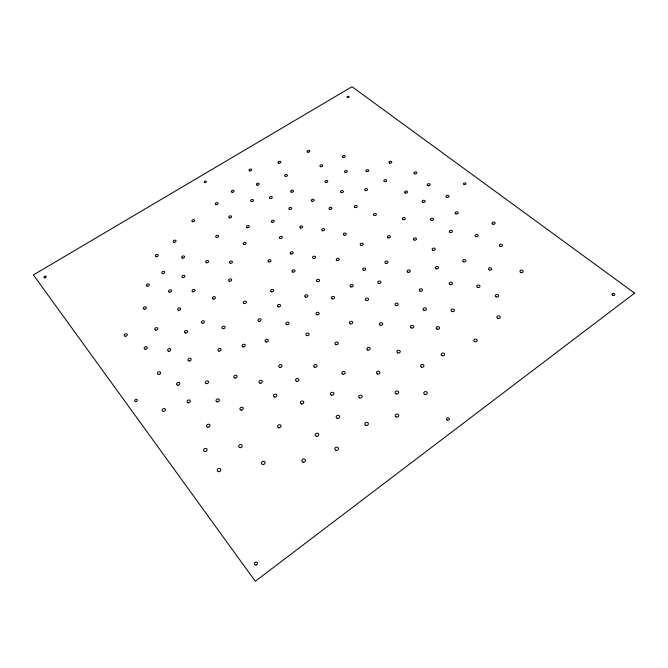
<?xml version="1.0" encoding="UTF-8"?>
<svg xmlns="http://www.w3.org/2000/svg" width="668" height="668" viewBox="0 0 668 668"><rect width="100%" height="100%" fill="white"/><g stroke="black" fill="none" stroke-linecap="round" stroke-linejoin="round"><path stroke-width="1" d="M634.6 293.143L255.293 581.285L33.4 274.924L352.011 86.715L634.6 293.143M317.384 281.671A1.57 1.194 -12.1 0 0 319.513 280.201A1.57 1.194 -12.1 0 0 317.008 279.633A1.57 1.194 -12.1 0 0 317.384 281.671M271.625 291.841A1.578 1.194 -15.6 0 0 273.63 290.221A1.578 1.194 -15.6 0 0 271.083 289.845A1.578 1.194 -15.6 0 0 271.625 291.841M268.862 261.981A1.528 1.136 -15 0 0 270.974 260.562A1.528 1.136 -15 0 0 268.594 260.036A1.528 1.136 -15 0 0 268.862 261.981M305.627 297.185A1.595 1.227 -13.3 0 0 307.789 295.673A1.595 1.227 -13.3 0 0 305.276 295.089A1.595 1.227 -13.3 0 0 305.627 297.185M286.822 324.656A1.628 1.278 -15.3 0 0 289.052 323.095A1.628 1.278 -15.3 0 0 286.497 322.469A1.628 1.278 -15.3 0 0 286.822 324.656M337.073 260.537A1.553 1.161 -10.5 0 0 339.302 259.251A1.553 1.161 -10.5 0 0 336.923 258.533A1.553 1.161 -10.5 0 0 337.073 260.537M244.296 303.589A1.586 1.202 -17.7 0 0 246.342 301.944A1.586 1.202 -17.7 0 0 243.803 301.56A1.586 1.202 -17.7 0 0 244.296 303.589M313.509 258.474A1.536 1.144 -12.1 0 0 315.588 257.046A1.536 1.144 -12.1 0 0 313.15 256.52A1.536 1.144 -12.1 0 0 313.509 258.474M292.91 272.093A1.553 1.169 -13.7 0 0 295.031 270.649A1.553 1.169 -13.7 0 0 292.584 270.097A1.553 1.169 -13.7 0 0 292.91 272.093M223.137 328.714A1.62 1.244 -20 0 0 225.058 326.877A1.62 1.244 -20 0 0 222.411 326.685A1.62 1.244 -20 0 0 223.137 328.714M363.526 270.281A1.57 1.194 -8.7 0 0 365.772 268.97A1.57 1.194 -8.7 0 0 363.325 268.227A1.57 1.194 -8.7 0 0 363.526 270.281M213.317 299.055A1.57 1.177 -19.5 0 0 215.372 297.435A1.57 1.177 -19.5 0 0 212.883 297.06A1.57 1.177 -19.5 0 0 213.317 299.055M350.934 286.906A1.595 1.227 -9.7 0 0 353.213 285.562A1.595 1.227 -9.7 0 0 350.75 284.785A1.595 1.227 -9.7 0 0 350.934 286.906M280.284 238.543A1.503 1.085 -13.9 0 0 282.347 237.173A1.503 1.085 -13.9 0 0 279.992 236.672A1.503 1.085 -13.9 0 0 280.284 238.543M361.046 245.39A1.536 1.136 -8.8 0 0 363.242 244.129A1.536 1.136 -8.8 0 0 360.854 243.428A1.536 1.136 -8.8 0 0 361.046 245.39M378.672 283.441A1.595 1.227 -7.6 0 0 380.935 282.096A1.595 1.227 -7.6 0 0 378.439 281.32A1.595 1.227 -7.6 0 0 378.672 283.441M185.579 333.023A1.62 1.236 -22.5 0 0 187.541 331.186A1.62 1.236 -22.5 0 0 184.927 330.986A1.62 1.236 -22.5 0 0 185.579 333.023M344.137 235.203A1.52 1.111 -9.9 0 0 346.308 233.967A1.52 1.111 -9.9 0 0 343.97 233.282A1.52 1.111 -9.9 0 0 344.137 235.203M355.092 207.548A1.478 1.06 -9.1 0 0 357.205 206.354A1.478 1.06 -9.1 0 0 354.917 205.719A1.478 1.06 -9.1 0 0 355.092 207.548M316.916 314.77A1.62 1.269 -12.7 0 0 319.104 313.217A1.62 1.269 -12.7 0 0 316.532 312.607A1.62 1.269 -12.7 0 0 316.916 314.77M306.863 335.637A1.645 1.311 -14 0 0 309.1 334.042A1.645 1.311 -14 0 0 306.487 333.399A1.645 1.311 -14 0 0 306.863 335.637M366.223 300.508A1.62 1.261 -8.6 0 0 368.527 299.13A1.62 1.261 -8.6 0 0 366.014 298.329A1.62 1.261 -8.6 0 0 366.223 300.508M388.15 237.783A1.536 1.136 -7 0 0 390.454 236.681A1.536 1.136 -7 0 0 388.158 235.812A1.536 1.136 -7 0 0 388.15 237.783M229.65 281.211A1.553 1.152 -17.9 0 0 231.662 279.625A1.553 1.152 -17.9 0 0 229.191 279.266A1.553 1.152 -17.9 0 0 229.65 281.211M272.21 222.319A1.478 1.052 -14 0 0 274.247 220.991A1.478 1.052 -14 0 0 271.943 220.515A1.478 1.052 -14 0 0 272.21 222.319M278.498 306.904A1.595 1.236 -15.5 0 0 280.527 305.243A1.595 1.236 -15.5 0 0 277.938 304.85A1.595 1.236 -15.5 0 0 278.498 306.904M414.202 240.029A1.553 1.144 -5.3 0 0 416.506 238.91A1.553 1.144 -5.3 0 0 414.168 238.042A1.553 1.144 -5.3 0 0 414.202 240.029M322.619 230.727A1.503 1.094 -11.2 0 0 324.648 229.358A1.503 1.094 -11.2 0 0 322.252 228.874A1.503 1.094 -11.2 0 0 322.619 230.727M289.678 209.443A1.461 1.035 -12.9 0 0 291.682 208.14A1.461 1.035 -12.9 0 0 289.386 207.681A1.461 1.035 -12.9 0 0 289.678 209.443M206.612 262.766A1.52 1.102 -18.6 0 0 208.6 261.23A1.52 1.102 -18.6 0 0 206.203 260.896A1.52 1.102 -18.6 0 0 206.612 262.766M350.333 323.821A1.645 1.303 -10 0 0 352.687 322.402A1.645 1.303 -10 0 0 350.141 321.558A1.645 1.303 -10 0 0 350.333 323.821M219.096 351.109A1.653 1.294 -21.3 0 0 221.058 349.214A1.653 1.294 -21.3 0 0 218.369 348.997A1.653 1.294 -21.3 0 0 219.096 351.109M329.808 209.343A1.478 1.052 -10.6 0 0 331.929 208.149A1.478 1.052 -10.6 0 0 329.675 207.514A1.478 1.052 -10.6 0 0 329.808 209.343M336.054 344.68A1.67 1.344 -11.6 0 0 338.292 343.051A1.67 1.344 -11.6 0 0 335.612 342.383A1.67 1.344 -11.6 0 0 336.054 344.68M385.803 263.359A1.57 1.186 -7.1 0 0 388.024 262.048A1.57 1.186 -7.1 0 0 385.561 261.313A1.57 1.186 -7.1 0 0 385.803 263.359M291.089 254.024A1.528 1.127 -13.5 0 0 293.177 252.613A1.528 1.127 -13.5 0 0 290.772 252.095A1.528 1.127 -13.5 0 0 291.089 254.024M395.807 305.51A1.637 1.286 -6.2 0 0 398.253 304.299A1.637 1.286 -6.2 0 0 395.798 303.289A1.637 1.286 -6.2 0 0 395.807 305.51M266.19 341.974A1.645 1.303 -17.5 0 0 268.294 340.221A1.645 1.303 -17.5 0 0 265.63 339.787A1.645 1.303 -17.5 0 0 266.19 341.974M314.67 367.233A1.695 1.386 -14.1 0 0 316.966 365.563A1.695 1.386 -14.1 0 0 314.277 364.862A1.695 1.386 -14.1 0 0 314.67 367.233M300.692 228.047A1.495 1.077 -12.5 0 0 302.721 226.694A1.495 1.077 -12.5 0 0 300.366 226.21A1.495 1.077 -12.5 0 0 300.692 228.047M178.682 310.336A1.586 1.177 -21.9 0 0 180.611 308.566A1.586 1.177 -21.9 0 0 178.064 308.382A1.586 1.177 -21.9 0 0 178.682 310.336M183.015 277.621A1.536 1.119 -20.4 0 0 184.886 275.942A1.536 1.119 -20.4 0 0 182.406 275.792A1.536 1.119 -20.4 0 0 183.015 277.621M259.025 321.3A1.612 1.252 -17.3 0 0 261.088 319.605A1.612 1.252 -17.3 0 0 258.491 319.195A1.612 1.252 -17.3 0 0 259.025 321.3M325.725 182.439A1.436 0.994 -10.6 0 0 327.796 181.295A1.436 0.994 -10.6 0 0 325.608 180.711A1.436 0.994 -10.6 0 0 325.725 182.439M243.135 346.892A1.645 1.303 -19.4 0 0 245.256 345.139A1.645 1.303 -19.4 0 0 242.626 344.696A1.645 1.303 -19.4 0 0 243.135 346.892M312.173 201.319A1.461 1.027 -11.5 0 0 314.152 200.016A1.461 1.027 -11.5 0 0 311.839 199.573A1.461 1.027 -11.5 0 0 312.173 201.319M155.936 330.151A1.612 1.202 -23.9 0 0 157.732 328.213A1.612 1.202 -23.9 0 0 155.101 328.238A1.612 1.202 -23.9 0 0 155.936 330.151M374.28 215.522A1.503 1.077 -8 0 0 376.41 214.303A1.503 1.077 -8 0 0 374.072 213.66A1.503 1.077 -8 0 0 374.28 215.522M403.08 219.638A1.52 1.102 -6.2 0 0 405.351 218.553A1.52 1.102 -6.2 0 0 403.071 217.726A1.52 1.102 -6.2 0 0 403.08 219.638M244.162 244.605A1.503 1.085 -16.1 0 0 246.1 243.102A1.503 1.085 -16.1 0 0 243.695 242.785A1.503 1.085 -16.1 0 0 244.162 244.605M365.53 190.597A1.461 1.027 -8.5 0 0 367.609 189.436A1.461 1.027 -8.5 0 0 365.338 188.827A1.461 1.027 -8.5 0 0 365.53 190.597M206.487 383.649A1.703 1.353 -23.8 0 0 208.516 381.653A1.703 1.353 -23.8 0 0 205.769 381.411A1.703 1.353 -23.8 0 0 206.487 383.649M279.825 367.367A1.687 1.369 -17.3 0 0 281.963 365.546A1.687 1.369 -17.3 0 0 279.224 365.07A1.687 1.369 -17.3 0 0 279.825 367.367M407.939 272.21A1.595 1.211 -5.5 0 0 410.319 271.041A1.595 1.211 -5.5 0 0 407.914 270.106A1.595 1.211 -5.5 0 0 407.939 272.21M420.105 291.123A1.628 1.261 -4.4 0 0 422.518 289.92A1.628 1.261 -4.4 0 0 420.055 288.943A1.628 1.261 -4.4 0 0 420.105 291.123M235.044 378.088A1.695 1.361 -21.5 0 0 237.04 376.101A1.695 1.361 -21.5 0 0 234.259 375.859A1.695 1.361 -21.5 0 0 235.044 378.088M343.152 157.364A1.403 0.952 -9.6 0 0 345.172 156.262A1.403 0.952 -9.6 0 0 343.01 155.711A1.403 0.952 -9.6 0 0 343.152 157.364M367.751 350.049A1.687 1.378 -8.6 0 0 370.147 348.579A1.687 1.378 -8.6 0 0 367.517 347.686A1.687 1.378 -8.6 0 0 367.751 350.049M380.317 325.249A1.662 1.319 -7.4 0 0 382.664 323.821A1.662 1.319 -7.4 0 0 380.067 322.97A1.662 1.319 -7.4 0 0 380.317 325.249M193.119 291.841A1.561 1.152 -20.4 0 0 195.006 290.112A1.561 1.152 -20.4 0 0 192.476 289.945A1.561 1.152 -20.4 0 0 193.119 291.841M411.304 327.955A1.678 1.336 -4.6 0 0 413.801 326.702A1.678 1.336 -4.6 0 0 411.271 325.633A1.678 1.336 -4.6 0 0 411.304 327.955M397.719 352.888A1.703 1.394 -5.7 0 0 400.266 351.593A1.703 1.394 -5.7 0 0 397.71 350.475A1.703 1.394 -5.7 0 0 397.719 352.888M182.673 258.149A1.511 1.077 -19.7 0 0 184.51 256.52A1.511 1.077 -19.7 0 0 182.08 256.387A1.511 1.077 -19.7 0 0 182.673 258.149M216.657 237.432A1.486 1.052 -17.4 0 0 218.595 235.954A1.486 1.052 -17.4 0 0 216.248 235.645A1.486 1.052 -17.4 0 0 216.657 237.432M451.902 311.488A1.678 1.319 -1.5 0 0 454.499 310.436A1.678 1.319 -1.5 0 0 452.069 309.209A1.678 1.319 -1.5 0 0 451.902 311.488M229.675 217.918A1.461 1.019 -16.2 0 0 231.571 216.49A1.461 1.019 -16.2 0 0 229.241 216.198A1.461 1.019 -16.2 0 0 229.675 217.918M192.743 221.718A1.453 1.01 -18.2 0 0 194.672 220.298A1.453 1.01 -18.2 0 0 192.384 220.006A1.453 1.01 -18.2 0 0 192.743 221.718M301.577 403.948A1.745 1.47 -16.8 0 0 303.756 402.011A1.745 1.47 -16.8 0 0 300.909 401.493A1.745 1.47 -16.8 0 0 301.577 403.948M189.102 360.996A1.662 1.294 -23.7 0 0 191.106 359.075A1.662 1.294 -23.7 0 0 188.426 358.858A1.662 1.294 -23.7 0 0 189.102 360.996M230.418 263.276A1.52 1.111 -17.3 0 0 232.397 261.731A1.52 1.111 -17.3 0 0 229.967 261.397A1.52 1.111 -17.3 0 0 230.418 263.276M377.478 373.996A1.728 1.436 -7.7 0 0 379.925 372.477A1.728 1.436 -7.7 0 0 377.228 371.525A1.728 1.436 -7.7 0 0 377.478 373.996M441.924 355.626A1.737 1.411 -1.3 0 0 444.612 354.516A1.737 1.411 -1.3 0 0 442.116 353.18A1.737 1.411 -1.3 0 0 441.924 355.626M163.451 411.471A1.745 1.386 -28.2 0 0 165.372 409.267A1.745 1.386 -28.2 0 0 162.533 409.25A1.745 1.386 -28.2 0 0 163.451 411.471M158.683 374.481A1.687 1.303 -26.1 0 0 160.545 372.402A1.687 1.303 -26.1 0 0 157.807 372.41A1.687 1.303 -26.1 0 0 158.683 374.481M423.971 310.303A1.662 1.303 -3.8 0 0 426.426 309.075A1.662 1.303 -3.8 0 0 423.913 308.048A1.662 1.303 -3.8 0 0 423.971 310.303M405.309 192.994A1.486 1.044 -6.2 0 0 407.513 191.95A1.486 1.044 -6.2 0 0 405.284 191.182A1.486 1.044 -6.2 0 0 405.309 192.994M424.689 394.396A1.779 1.503 -2.1 0 0 427.32 393.018A1.779 1.503 -2.1 0 0 424.623 391.799A1.779 1.503 -2.1 0 0 424.689 394.396M331.545 395.189A1.737 1.461 -13.2 0 0 333.875 393.444A1.737 1.461 -13.2 0 0 331.094 392.692A1.737 1.461 -13.2 0 0 331.545 395.189M251.452 201.527A1.436 1.002 -14.8 0 0 253.456 200.241A1.436 1.002 -14.8 0 0 251.226 199.799A1.436 1.002 -14.8 0 0 251.452 201.527M436.154 268.778A1.603 1.219 -3.5 0 0 438.525 267.609A1.603 1.219 -3.5 0 0 436.079 266.674A1.603 1.219 -3.5 0 0 436.154 268.778M332.363 298.88A1.603 1.244 -11.3 0 0 334.509 297.36A1.603 1.244 -11.3 0 0 331.946 296.767A1.603 1.244 -11.3 0 0 332.363 298.88M274.698 397.042A1.728 1.436 -19.2 0 0 276.894 395.139A1.728 1.436 -19.2 0 0 274.097 394.629A1.728 1.436 -19.2 0 0 274.698 397.042M278.923 427.745A1.77 1.503 -20.5 0 0 280.961 425.599A1.77 1.503 -20.5 0 0 278.005 425.307A1.77 1.503 -20.5 0 0 278.923 427.745M169.572 292.2A1.561 1.136 -21.6 0 0 171.476 290.48A1.561 1.136 -21.6 0 0 168.979 290.321A1.561 1.136 -21.6 0 0 169.572 292.2M463.433 261.806A1.612 1.211 -1.7 0 0 465.913 260.812A1.612 1.211 -1.7 0 0 463.567 259.71A1.612 1.211 -1.7 0 0 463.433 261.806M217.242 401.844A1.728 1.403 -24.2 0 0 219.296 399.79A1.728 1.403 -24.2 0 0 216.482 399.531A1.728 1.403 -24.2 0 0 217.242 401.844M474.581 341.607A1.737 1.386 1.2 0 0 477.236 340.505A1.737 1.386 1.2 0 0 474.706 339.202A1.737 1.386 1.2 0 0 474.581 341.607M247.402 227.788A1.478 1.052 -15.5 0 0 249.306 226.335A1.478 1.052 -15.5 0 0 246.935 226.034A1.478 1.052 -15.5 0 0 247.402 227.788M232.188 192.275A1.419 0.977 -15.6 0 0 234.042 190.906A1.419 0.977 -15.6 0 0 231.771 190.647A1.419 0.977 -15.6 0 0 232.188 192.275M366.674 171.618A1.436 0.994 -8.4 0 0 368.711 170.49A1.436 0.994 -8.4 0 0 366.481 169.914A1.436 0.994 -8.4 0 0 366.674 171.618M396.007 393.811A1.762 1.486 -5.5 0 0 398.646 392.442A1.762 1.486 -5.5 0 0 395.999 391.231A1.762 1.486 -5.5 0 0 396.007 393.811M389.661 163.117A1.436 0.985 -7.2 0 0 391.807 162.132A1.436 0.985 -7.2 0 0 389.669 161.414A1.436 0.985 -7.2 0 0 389.661 163.117M216.165 204.675A1.436 0.985 -16.6 0 0 218.044 203.281A1.436 0.985 -16.6 0 0 215.764 203.014A1.436 0.985 -16.6 0 0 216.165 204.675M422.919 202.321A1.503 1.069 -5.1 0 0 425.149 201.26A1.503 1.069 -5.1 0 0 422.869 200.458A1.503 1.069 -5.1 0 0 422.919 202.321M262.891 464.51A1.829 1.578 -25.1 0 0 265.004 462.248A1.829 1.578 -25.1 0 0 261.99 461.922A1.829 1.578 -25.1 0 0 262.891 464.51M477.461 287.357A1.662 1.269 -0.2 0 0 480 286.33A1.662 1.269 -0.2 0 0 477.57 285.161A1.662 1.269 -0.2 0 0 477.461 287.357M145.39 349.314A1.645 1.236 -25.4 0 0 147.227 347.327A1.645 1.236 -25.4 0 0 144.555 347.335A1.645 1.236 -25.4 0 0 145.39 349.314M144.338 309.267A1.578 1.152 -23.5 0 0 146.292 307.514A1.578 1.152 -23.5 0 0 143.787 307.33A1.578 1.152 -23.5 0 0 144.338 309.267M291.524 192.167A1.436 1.002 -12.6 0 0 293.494 190.889A1.436 1.002 -12.6 0 0 291.231 190.455A1.436 1.002 -12.6 0 0 291.524 192.167M296.709 381.319A1.712 1.411 -16.4 0 0 298.855 379.457A1.712 1.411 -16.4 0 0 296.066 378.965A1.712 1.411 -16.4 0 0 296.709 381.319M177.888 385.211A1.703 1.336 -25.7 0 0 179.75 383.098A1.703 1.336 -25.7 0 0 176.962 383.09A1.703 1.336 -25.7 0 0 177.888 385.211M421.408 367.091A1.737 1.436 -3.1 0 0 423.98 365.763A1.737 1.436 -3.1 0 0 421.349 364.611A1.737 1.436 -3.1 0 0 421.408 367.091M414.636 173.822A1.461 1.01 -5.8 0 0 416.799 172.803A1.461 1.01 -5.8 0 0 414.594 172.068A1.461 1.01 -5.8 0 0 414.636 173.822M147.369 286.246A1.545 1.111 -22.4 0 0 149.281 284.56A1.545 1.111 -22.4 0 0 146.826 284.401A1.545 1.111 -22.4 0 0 147.369 286.246M496.099 296.826A1.687 1.294 1.4 0 0 498.662 295.79A1.687 1.294 1.4 0 0 496.182 294.588A1.687 1.294 1.4 0 0 496.099 296.826M520.597 272.344A1.662 1.244 2.2 0 0 523.228 271.517A1.662 1.244 2.2 0 0 520.906 270.206A1.662 1.244 2.2 0 0 520.597 272.344M188.359 402.837A1.728 1.386 -26.2 0 0 190.23 400.658A1.728 1.386 -26.2 0 0 187.391 400.641A1.728 1.386 -26.2 0 0 188.359 402.837M449.931 284.518A1.637 1.252 -2.2 0 0 452.47 283.499A1.637 1.252 -2.2 0 0 450.098 282.347A1.637 1.252 -2.2 0 0 449.931 284.518M489.193 269.964A1.637 1.236 0.2 0 0 491.698 268.954A1.637 1.236 0.2 0 0 489.285 267.826A1.637 1.236 0.2 0 0 489.193 269.964M341.281 192.593A1.453 1.019 -9.8 0 0 343.369 191.424A1.453 1.019 -9.8 0 0 341.131 190.823A1.453 1.019 -9.8 0 0 341.281 192.593M260.086 383.19A1.703 1.394 -19.8 0 0 262.265 381.328A1.703 1.394 -19.8 0 0 259.518 380.844A1.703 1.394 -19.8 0 0 260.086 383.19M174.198 242.334A1.486 1.044 -19.6 0 0 176.018 240.756A1.486 1.044 -19.6 0 0 173.622 240.63A1.486 1.044 -19.6 0 0 174.198 242.334M207.982 427.203A1.77 1.453 -26.6 0 0 209.869 424.94A1.77 1.453 -26.6 0 0 206.946 424.906A1.77 1.453 -26.6 0 0 207.982 427.203M384.659 181.612A1.461 1.019 -7.4 0 0 386.714 180.46A1.461 1.019 -7.4 0 0 384.434 179.867A1.461 1.019 -7.4 0 0 384.659 181.612M241.173 410.152A1.745 1.436 -22.9 0 0 243.219 408.073A1.745 1.436 -22.9 0 0 240.363 407.797A1.745 1.436 -22.9 0 0 241.173 410.152M365.855 425.341A1.795 1.553 -9.5 0 0 368.41 423.712A1.795 1.553 -9.5 0 0 365.621 422.66A1.795 1.553 -9.5 0 0 365.855 425.341M450.107 232.481A1.561 1.144 -3.1 0 0 452.395 231.37A1.561 1.144 -3.1 0 0 450.007 230.51A1.561 1.144 -3.1 0 0 450.107 232.481M270.315 198.538A1.436 1.002 -13.8 0 0 272.302 197.252A1.436 1.002 -13.8 0 0 270.056 196.809A1.436 1.002 -13.8 0 0 270.315 198.538M303.122 462.181A1.829 1.603 -20.1 0 0 305.41 460.085A1.829 1.603 -20.1 0 0 302.42 459.484A1.829 1.603 -20.1 0 0 303.122 462.181M240.179 447.669A1.804 1.528 -25.8 0 0 242.058 445.322A1.804 1.528 -25.8 0 0 239.052 445.28A1.804 1.528 -25.8 0 0 240.179 447.669M500.015 246.325A1.612 1.186 0.2 0 0 502.47 245.348A1.612 1.186 0.2 0 0 500.09 244.279A1.612 1.186 0.2 0 0 500.015 246.325M205.068 451.526A1.812 1.503 -28.8 0 0 206.996 449.18A1.812 1.503 -28.8 0 0 204.024 449.138A1.812 1.503 -28.8 0 0 205.068 451.526M497.518 318.235A1.72 1.344 2.2 0 0 500.248 317.367A1.72 1.344 2.2 0 0 497.877 315.931A1.72 1.344 2.2 0 0 497.518 318.235M156.379 256.712A1.503 1.06 -20.9 0 0 158.232 255.101A1.503 1.06 -20.9 0 0 155.828 254.967A1.503 1.06 -20.9 0 0 156.379 256.712M475.75 236.589A1.586 1.161 -1.5 0 0 478.179 235.629A1.586 1.161 -1.5 0 0 475.858 234.577A1.586 1.161 -1.5 0 0 475.75 236.589M162.783 273.621A1.528 1.094 -21.2 0 0 164.662 271.959A1.528 1.094 -21.2 0 0 162.215 271.809A1.528 1.094 -21.2 0 0 162.783 273.621M446.8 197.344A1.511 1.069 -3.8 0 0 449.013 196.292A1.511 1.069 -3.8 0 0 446.708 195.499A1.511 1.069 -3.8 0 0 446.8 197.344M335.971 450.274A1.82 1.603 -14.6 0 0 338.409 448.387A1.82 1.603 -14.6 0 0 335.495 447.535A1.82 1.603 -14.6 0 0 335.971 450.274M342.876 374.205A1.712 1.419 -11.4 0 0 345.164 372.502A1.712 1.419 -11.4 0 0 342.417 371.792A1.712 1.419 -11.4 0 0 342.876 374.205M431.219 220.315A1.536 1.111 -4.4 0 0 433.482 219.221A1.536 1.111 -4.4 0 0 431.152 218.386A1.536 1.111 -4.4 0 0 431.219 220.315M257.188 185.153A1.419 0.969 -14.2 0 0 259.151 183.9A1.419 0.969 -14.2 0 0 256.955 183.483A1.419 0.969 -14.2 0 0 257.188 185.153M316.448 436.296A1.795 1.553 -16.6 0 0 318.669 434.267A1.795 1.553 -16.6 0 0 315.722 433.699A1.795 1.553 -16.6 0 0 316.448 436.296M218.728 471.683A1.845 1.561 -29.7 0 0 220.674 469.253A1.845 1.561 -29.7 0 0 217.634 469.203A1.845 1.561 -29.7 0 0 218.728 471.683M345.298 172.478A1.428 0.985 -9.5 0 0 347.343 171.35A1.428 0.985 -9.5 0 0 345.139 170.774A1.428 0.985 -9.5 0 0 345.298 172.478M285.461 176.444A1.411 0.969 -12.7 0 0 287.399 175.2A1.411 0.969 -12.7 0 0 285.178 174.791A1.411 0.969 -12.7 0 0 285.461 176.444M437.056 329.132A1.695 1.353 -2.4 0 0 439.552 327.863A1.695 1.353 -2.4 0 0 436.972 326.794A1.695 1.353 -2.4 0 0 437.056 329.132M202.462 323.279A1.612 1.219 -21.1 0 0 204.4 321.467A1.612 1.219 -21.1 0 0 201.786 321.275A1.612 1.219 -21.1 0 0 202.462 323.279M168.87 351.218A1.645 1.261 -24.3 0 0 170.691 349.214A1.645 1.261 -24.3 0 0 167.985 349.23A1.645 1.261 -24.3 0 0 168.87 351.218M320.657 166.691A1.411 0.96 -10.8 0 0 322.694 165.581A1.411 0.96 -10.8 0 0 320.548 165.021A1.411 0.96 -10.8 0 0 320.657 166.691M432.956 250.3A1.578 1.177 -4 0 0 435.285 249.164A1.578 1.177 -4 0 0 432.881 248.262A1.578 1.177 -4 0 0 432.956 250.3M337.248 418.31A1.77 1.52 -13.2 0 0 339.628 416.506A1.77 1.52 -13.2 0 0 336.781 415.721A1.77 1.52 -13.2 0 0 337.248 418.31M249.732 170.941A1.394 0.944 -14.4 0 0 251.669 169.722A1.394 0.944 -14.4 0 0 249.515 169.321A1.394 0.944 -14.4 0 0 249.732 170.941M359.66 397.928A1.754 1.486 -9.9 0 0 362.165 396.366A1.754 1.486 -9.9 0 0 359.442 395.364A1.754 1.486 -9.9 0 0 359.66 397.928M396.107 416.932A1.795 1.545 -5.3 0 0 398.796 415.521A1.795 1.545 -5.3 0 0 396.099 414.252A1.795 1.545 -5.3 0 0 396.107 416.932M492.742 224.114A1.578 1.136 -0.7 0 0 495.147 223.162A1.578 1.136 -0.7 0 0 492.825 222.143A1.578 1.136 -0.7 0 0 492.742 224.114M455.835 213.86A1.536 1.102 -3.1 0 0 458.215 212.933A1.536 1.102 -3.1 0 0 455.977 211.94A1.536 1.102 -3.1 0 0 455.835 213.86M427.996 185.654A1.486 1.035 -5 0 0 430.192 184.618A1.486 1.035 -5 0 0 427.938 183.859A1.486 1.035 -5 0 0 427.996 185.654M44.848 277.838A1.194 0.802 -26 0 0 46.184 276.435A1.194 0.802 -26 0 0 44.28 276.569A1.194 0.802 -26 0 0 44.848 277.838M347.686 97.628A1.035 0.66 -9.3 0 0 349.147 96.827A1.035 0.66 -9.3 0 0 347.535 96.493A1.035 0.66 -9.3 0 0 347.686 97.628M204.867 182.581A1.094 0.735 -16.7 0 0 206.345 181.554A1.094 0.735 -16.7 0 0 204.633 181.32A1.094 0.735 -16.7 0 0 204.867 182.581M447.168 420.022A1.428 1.227 1.5 0 0 449.38 419.086A1.428 1.227 1.5 0 0 447.318 417.901A1.428 1.227 1.5 0 0 447.168 420.022M612.548 295.139A1.386 1.019 8.3 0 0 614.785 294.663A1.386 1.019 8.3 0 0 612.948 293.411A1.386 1.019 8.3 0 0 612.548 295.139M256.069 565.028A1.561 1.411 -39.8 0 0 257.213 562.631A1.561 1.411 -39.8 0 0 254.617 563.057A1.561 1.411 -39.8 0 0 256.069 565.028M464.135 184.468A1.177 0.818 -3.1 0 0 465.872 183.683A1.177 0.818 -3.1 0 0 464.093 183.049A1.177 0.818 -3.1 0 0 464.135 184.468M135.788 401.618A1.353 1.044 -28.9 0 0 137.199 399.881A1.353 1.044 -28.9 0 0 135.003 399.99A1.353 1.044 -28.9 0 0 135.788 401.618M278.823 163.201A1.394 0.935 -12.9 0 0 280.744 161.99A1.394 0.935 -12.9 0 0 278.556 161.598A1.394 0.935 -12.9 0 0 278.823 163.201M307.94 152.195A1.386 0.927 -11.3 0 0 309.818 151.001A1.386 0.927 -11.3 0 0 307.622 150.617A1.386 0.927 -11.3 0 0 307.94 152.195M125.417 336.263A1.62 1.194 -25.7 0 0 127.254 334.317A1.62 1.194 -25.7 0 0 124.632 334.342A1.62 1.194 -25.7 0 0 125.417 336.263"/></g></svg>
